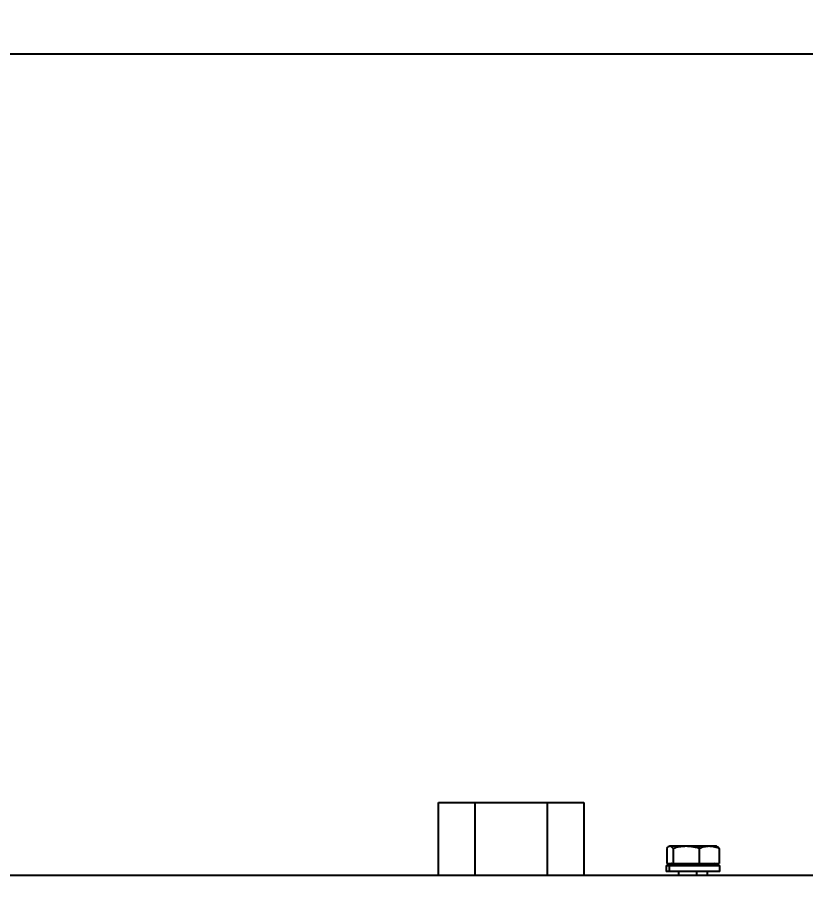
# Model space of a CAD drawing. Header units: millimetres. Extents: x 10 to 584, y 10 to 410.
# Drawn here: x 86.78 to 101.23, y 81.73 to 97.73 of the extents above; entities that cross this region are included whole.
import ezdxf

# ---------------------------------------------------------------- set-up
doc = ezdxf.new("R2010")
doc.units = ezdxf.units.MM
doc.layers.add('2', color=1, linetype='Continuous')
doc.styles.add('SLDTEXTSTYLE0', font='TXT', dxfattribs={"width": 0.7})
doc.dimstyles.new('SLDDIMSTYLE0', dxfattribs={"dimtxt": 3.5, "dimasz": 3.5, "dimexe": 0, "dimexo": 0.0625, "dimgap": 0.875, "dimtad": 1, "dimlfac": 15, "dimrnd": 1e-09, "dimzin": 12, "dimdsep": 46, "dimtxsty": 'SLDTEXTSTYLE0', "dimsah": 1, "dimcen": 0.09, "dimadec": 0, "dimazin": 3, "dimtfac": 1, "dimtofl": 0, "dimtmove": 0, "dimatfit": 3, "dimfxl": 0, "dimfrac": 2, "dimtolj": 1, "dimtzin": 12, "dimarcsym": 0})

# ---------------------------------------------------------------- blocks, each defined once
blk = doc.blocks.new('_D_4')
at = {"layer": '2', "color": 1}
for p, q in [((60.502, 83.127), (60.502, 126.127)), ((360.502, 85.627), (360.502, 126.127)), ((360.502, 125.127), (60.502, 125.127))]:
    blk.add_line(p, q, dxfattribs=at)
for points in [[(60.502, 125.127), (64.002, 124.588), (64.002, 125.665)], [(360.502, 125.127), (357.002, 125.665), (357.002, 124.588)]]:
    blk.add_solid(points, dxfattribs=at)
at = {"layer": '2', "color": 1, "insert": (204.071, 129.638), "char_height": 3.5, "attachment_point": 1, "style": 'SLDTEXTSTYLE0'}
blk.add_mtext('4500', dxfattribs=at)
blk = doc.blocks.new('_D_5')
at = {"layer": '2', "color": 1}
for p, q in [((167.935, 97.06), (43.502, 97.06)), ((44.502, 97.06), (44.502, 62.393)), ((167.502, 62.393), (43.502, 62.393))]:
    blk.add_line(p, q, dxfattribs=at)
for points in [[(44.502, 97.06), (43.963, 93.56), (45.04, 93.56)], [(44.502, 62.393), (45.04, 65.893), (43.963, 65.893)]]:
    blk.add_solid(points, dxfattribs=at)
at = {"layer": '2', "color": 1, "insert": (39.99, 75.359), "char_height": 3.5, "attachment_point": 1, "rotation": 90, "style": 'SLDTEXTSTYLE0'}
blk.add_mtext('520', dxfattribs=at)

msp = doc.modelspace()

# ---------------------------------------------------------------- linework, layer by layer
at = {"color": 7, "linetype": 'Continuous', "lineweight": 25}
for p, q in [((94.50182, 81.99332), (94.50182, 83.32665)), ((94.50182, 83.32665), (95.16849, 83.32665)), ((95.16849, 83.32665), (95.16849, 81.99332)), ((95.16849, 83.32665), (96.50182, 83.32665)), ((96.50182, 81.99332), (96.50182, 83.32665)), ((96.50182, 83.32665), (97.16849, 83.32665)), ((97.16849, 83.32665), (97.16849, 81.99332)), ((98.68872, 82.48128), (98.68872, 82.20665)), ((98.73517, 82.51999), (98.72285, 82.51288)), ((98.74714, 82.51999), (98.73517, 82.51999)), ((99.04541, 82.51999), (98.74714, 82.51999)), ((98.80553, 82.48128), (98.80553, 82.20665)), ((99.26965, 82.51999), (99.04541, 82.51999)), ((99.26965, 82.51999), (99.28529, 82.48128)), ((99.46678, 82.51999), (99.26965, 82.51999)), ((99.28529, 82.20665), (99.28529, 82.48128)), ((99.60182, 82.51999), (99.46678, 82.51999)), ((99.61414, 82.51288), (99.60182, 82.51999)), ((99.64826, 82.48128), (99.64826, 82.20665)), ((98.67516, 82.16665), (98.67516, 82.05998)), ((98.67516, 82.16665), (98.73684, 82.16665)), ((98.68872, 82.20665), (98.80553, 82.20665)), ((98.73684, 82.16665), (99.66182, 82.16665)), ((98.73684, 82.05998), (98.73684, 82.16665)), ((98.78083, 82.18665), (98.78083, 82.17332)), ((99.25899, 82.18665), (98.79153, 82.18665)), ((99.25899, 82.17332), (98.79153, 82.17332)), ((98.80553, 82.20665), (99.28529, 82.20665)), ((99.25899, 82.18665), (99.25899, 82.17332)), ((99.28529, 82.20665), (99.64826, 82.20665)), ((99.55615, 82.17332), (99.55615, 82.18665)), ((99.66182, 82.05998), (99.66182, 82.16665)), ((83.00183, 81.99332), (105.26849, 81.99332)), ((98.73684, 82.05998), (98.67516, 82.05998)), ((99.66182, 82.05998), (98.73684, 82.05998)), ((98.90182, 82.05998), (98.90182, 81.99332)), ((99.43516, 81.99332), (99.43516, 82.05998))]:
    msp.add_line(p, q, dxfattribs=at)
at = {"color": 59, "linetype": 'Continuous', "lineweight": 25}
for p, q in [((98.79153, 82.18665), (98.78083, 82.18665)), ((98.79153, 82.17332), (98.78083, 82.17332)), ((99.55615, 82.18665), (99.25899, 82.18665)), ((99.55615, 82.17332), (99.25899, 82.17332)), ((99.23074, 82.05998), (99.23074, 81.99332))]:
    msp.add_line(p, q, dxfattribs=at)
at = {"color": 7, "linetype": 'Continuous', "lineweight": 25}
for centre, radius, start, end in [((98.76083, 82.18665), 0.02, 0, 90), ((98.77181, 82.18693), 0.01972, 359.186136, 89.186023), ((98.78749, 82.17332), 0.00667, 180, 270), ((98.79811, 82.17323), 0.00659, 179.275969, 269.131622), ((99.54949, 82.17332), 0.00667, 270, 0), ((99.57616, 82.18665), 0.02, 90, 180)]:
    msp.add_arc(centre, radius, start, end, dxfattribs=at)
for points, knots in [([(98.74714, 82.51999), (98.73654, 82.5177), (98.71674, 82.51344), (98.69761, 82.49148), (98.68872, 82.48128)], [0, 0, 0, 0, 0.53525631, 1, 1, 1, 1]), ([(98.80553, 82.48128), (98.79437, 82.49378), (98.77518, 82.51525), (98.7554, 82.51859), (98.74714, 82.51999)], [0, 0, 0, 0, 0.58195838, 1, 1, 1, 1]), ([(99.04541, 82.51999), (99.0019, 82.5177), (98.92062, 82.51344), (98.84205, 82.49148), (98.80553, 82.48128)], [0, 0, 0, 0, 0.53526084, 1, 1, 1, 1]), ([(99.28529, 82.48128), (99.23944, 82.49378), (99.16065, 82.51525), (99.07939, 82.51859), (99.04541, 82.51999)], [0, 0, 0, 0, 0.58195657, 1, 1, 1, 1]), ([(99.46678, 82.51999), (99.43386, 82.5177), (99.37236, 82.51344), (99.31292, 82.49148), (99.28529, 82.48128)], [0, 0, 0, 0, 0.53526666, 1, 1, 1, 1]), ([(99.64826, 82.48128), (99.61357, 82.49378), (99.55396, 82.51525), (99.49248, 82.51859), (99.46678, 82.51999)], [0, 0, 0, 0, 0.58198353, 1, 1, 1, 1]), ([(99.61379, 82.51096), (99.61635, 82.51016), (99.62808, 82.50651), (99.63941, 82.49235), (99.64826, 82.48128)], [0, 0, 0, 0, 0.2182164, 1, 1, 1, 1])]:
    msp.add_open_spline(points, degree=3, knots=knots, dxfattribs=at)

# ---------------------------------------------------------------- dimensions: what is measured, and where the dimension line sits
at = {"layer": '2', "color": 1}
for base, p1, p2, angle, picture, middle in [((60.50183, 125.12665), (360.50159, 84.62665), (60.50183, 82.12665), 0, '_D_4', (209.89448, 125.12665)), ((44.50183, 62.39332), (168.93516, 97.05998), (168.50183, 62.39332), 90, '_D_5', (44.50183, 79.72665))]:
    dim = msp.add_linear_dim(base=base, p1=p1, p2=p2, angle=angle, dimstyle='SLDDIMSTYLE0', dxfattribs=at)
    dim.commit()
    dim.dimension.update_dxf_attribs({"geometry": picture, "text_midpoint": middle, "dimtype": 160})

doc.saveas('drawing.dxf')
